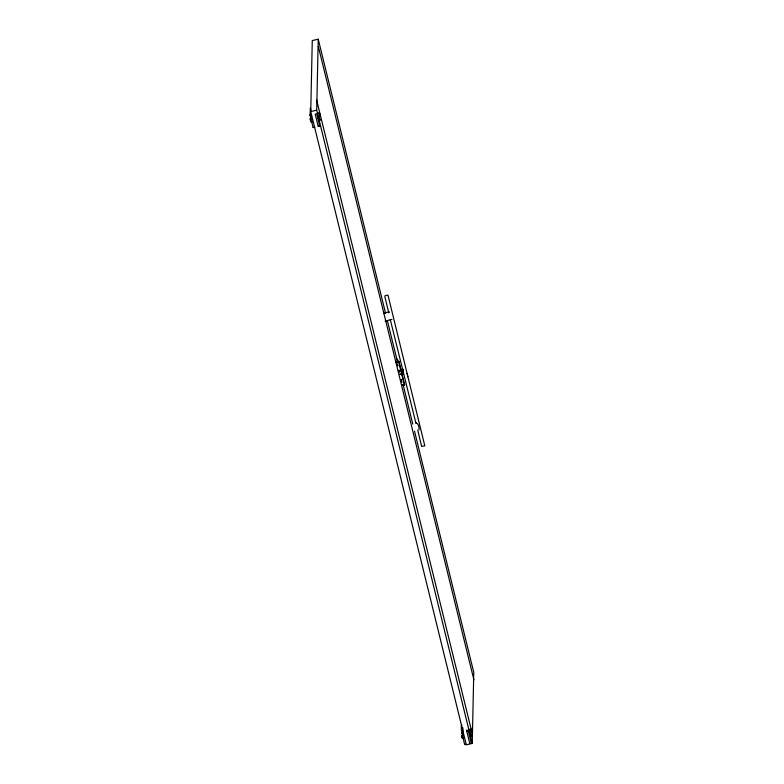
<?xml version="1.0" encoding="UTF-8"?>
<svg xmlns="http://www.w3.org/2000/svg" width="784" height="784" viewBox="0 0 784 784"><rect width="100%" height="100%" fill="white"/><g stroke="black" fill="none" stroke-linecap="round" stroke-linejoin="round"><path stroke-width="1.18" d="M402.074 370.479L401.976 369.166L402.937 372.723M402.016 370.234L402.368 369.676M314.786 127.233A49.412 3.185 77.1 0 1 314.6 127.165L313.1 127.498L310.111 115.307L310.356 107.976L310.905 110.191M472.242 743.438L316.707 110.201L318.235 39.2L312.267 40.562L310.748 111.563L466.284 744.8L472.242 743.438L473.771 672.437L414.53 431.259M401.741 385.503L404.583 384.846L404.113 383.307A33.565 2.166 77.1 0 1 399.272 363.619L398.938 362.12C394.607 363.345 401.947 360.62 397.321 361.62L397.41 359.082L397.988 361.434M401.8 369.989L401.996 369.156L402.065 369.999M402.359 371.018L402.153 369.44L402.78 371.832M402.858 369.45L402.016 369.636M404.583 384.846L398.821 361.277M419.097 429.75C419.313 426.369 417.774 423.174 416 422.752M399.223 370.352L399.468 372.165M399.438 371.371L399.085 370.381M462.717 734.775L462.903 736.078M391.971 319.333L385.14 321.215M399.174 371.714L399.115 370.558M388.727 312.277L388.815 312.855L384.826 296.656L384.964 295.764L387.962 295.078L424.801 445.841L421.616 446.419L417.745 430.063M310.748 111.563L316.707 110.201M310.111 115.307L311.611 114.964M318.196 126.322L319.696 125.979L316.707 113.798L315.207 114.141L318.196 126.322A49.412 3.185 77.1 0 0 318.382 126.41M383.572 313.139L389.246 311.846M395.979 362.139L398.821 361.434M395.998 362.277L398.821 361.522M396.038 362.473L398.85 361.689M401.79 370.763L402.31 370.754M402.437 371.342L403.192 370.754L402.613 368.529M399.781 374.291L401.673 373.86M401.584 385.12L404.426 384.464M403.084 385.091L404.583 384.748M468.303 730.982L471.292 743.163L469.792 743.506L466.803 731.325L468.303 730.982A49.412 3.185 77.1 0 1 468.156 729.698M466.196 744.33L464.696 744.673L461.698 732.491L463.197 732.148A49.412 3.185 77.1 0 1 463.05 730.864M390.314 319.715L415.981 423.458M406.533 373.38L407.063 373.576M402.084 370.362L402.623 370.989M397.106 362.571L397.106 363.021M403.123 373.38L403.054 373.86L403.054 372.919M399.223 370.646L399.37 371.067M318.892 116.287L318.725 115.787M403.035 373.556L402.515 371.694M402.966 373.703L402.506 372.086M402.584 372.537L402.76 373.066M400.222 373.997L400.222 374.154M401.81 382.386L401.222 379.995M470.184 732.462L469.979 731.766M402.584 373.047L402.584 372.684M311.875 121.118L312.199 121.873M463.236 737.489L463.569 738.254M401.349 379.77L401.761 381.455M402.662 371.43L402.319 369.783M310.817 117.179L310.297 114.464L310.846 116.365M462.178 733.55L461.658 730.835L462.207 732.746M407.327 374.634L407.817 376.81M318.235 39.2L385.64 313.639M387.394 320.774L397.312 361.169M403.152 384.924L412.776 424.134M399.085 370.224L399.272 371.087M318.353 46.579L473.889 679.816M316.53 99.627L472.066 732.864M397.351 364.246L397.86 365.971L397.576 364.246M462.168 737.43C460.963 731.933 461.992 738.969 462.325 738.244M311.64 120.177L311.326 118.443M469.645 730.355L469.449 729.267M318.284 113.984L318.088 112.886M318.137 118.198L317.932 116.934M310.895 121.5C309.131 113.945 310.974 123.588 310.964 121.873M402.937 372.322L403.035 373.282M313.571 127.351A49.412 3.185 77.1 0 1 313.1 127.508M319.892 126.067A49.412 3.185 77.1 0 1 319.696 125.989M320.264 125.528A49.412 3.185 77.1 0 1 320.166 125.842M461.698 732.481A49.412 3.185 77.1 0 1 461.952 725.151M462.942 729.708A49.412 3.185 77.1 0 1 462.795 727.738M466.794 731.315A49.412 3.185 77.1 0 1 466.656 730.041M319.294 112.396L320.137 116.091L319.294 112.396M319.147 116.61L319.99 120.305L319.147 116.61M470.655 728.777L471.498 732.472L470.655 728.777M470.508 732.981L471.36 736.676L470.557 733.06"/></g></svg>
